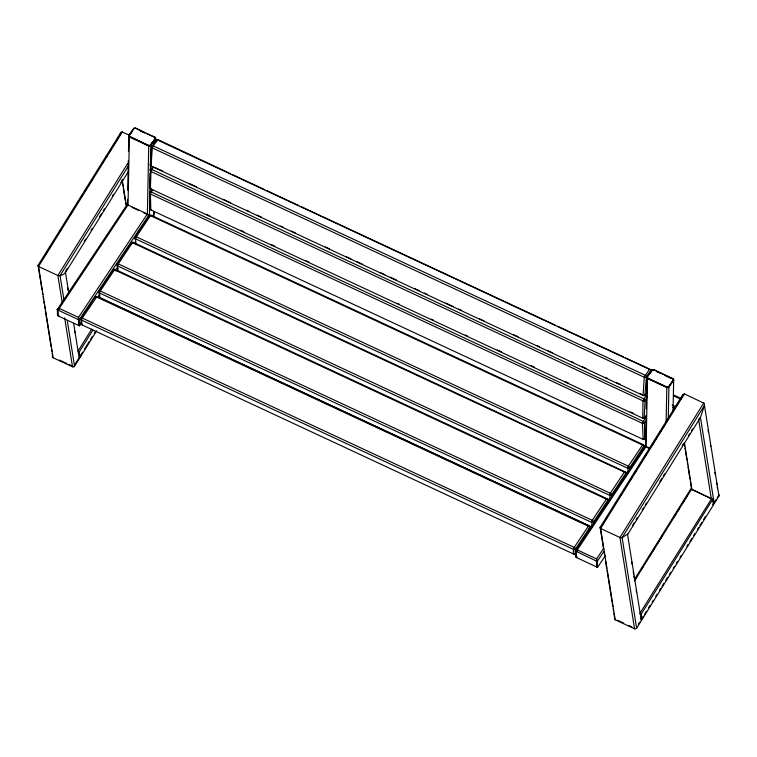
<?xml version="1.0" encoding="UTF-8"?>
<svg xmlns="http://www.w3.org/2000/svg" width="757" height="757" viewBox="0 0 757 757"><rect width="100%" height="100%" fill="white"/><g stroke="black" fill="none" stroke-linecap="round" stroke-linejoin="round"><path stroke-width="1.14" d="M596.639 559.603L596.743 567.002M150.217 208.61L149.81 192.202L151.779 189.335M127.431 205.005L127.545 199.29M127.725 190.158L128.311 160.465M128.491 151.324L128.813 135.342L133.582 128.652A1.523 1.221 1.1 0 1 135.654 128.217L155.005 137.235A1.523 1.221 1.1 0 1 155.573 138.9L155.507 142.307M128.018 205.601L129.381 137.008A1.523 1.221 1.1 0 1 128.813 135.342M129.977 136.998A1.713 1.372 1.1 0 1 129.343 135.115L129.343 134.737A1.713 1.372 1.1 0 0 129.986 136.62L148.448 145.599A1.713 1.372 1.1 0 0 150.775 145.107L155.053 138.749A1.713 1.372 1.1 0 0 154.419 136.875L154.409 137.244A1.713 1.372 1.1 0 1 155.043 139.127M129.343 135.115L133.62 128.756A1.713 1.372 1.1 0 1 135.948 128.264L145.174 132.948M148.448 145.599L148.457 145.23A1.713 1.372 1.1 0 0 150.785 144.729L155.053 138.749M147.369 214.628L148.732 146.025L129.381 137.008M148.637 217.666L148.684 215.452L148.06 215.158M149.394 216.398L150.255 172.993M150.321 169.568L150.804 145.59L155.573 138.9M152.289 216.474L154.087 213.777L154.135 211.515M645.513 446.516L646.109 416.823M646.26 408.827L646.857 379.134M646.109 447.122L647.462 378.519A1.523 1.221 1.1 0 1 646.904 376.854L651.673 370.164A1.523 1.221 1.1 0 1 653.745 369.728L673.096 378.746A1.523 1.221 1.1 0 1 673.654 380.421L673.049 411.051M647.424 376.626L651.701 370.268A1.713 1.372 1.1 0 1 654.039 369.776L672.5 378.765A1.713 1.372 1.1 0 1 673.134 380.639L668.866 386.619A1.713 1.372 1.1 0 1 666.529 387.12L648.058 378.509A1.713 1.372 1.1 0 1 647.424 376.626L651.692 370.646A1.713 1.372 1.1 0 1 652.846 369.993M648.058 378.509L648.068 378.131A1.713 1.372 1.1 0 1 647.434 376.248M666.529 387.12L666.538 386.742A1.713 1.372 1.1 0 0 668.866 386.25L673.219 379.9M666.132 421.838L666.813 387.546L647.462 378.519M668.28 417.94L668.885 387.101L673.654 380.421M672.5 378.765L672.5 378.386A1.713 1.372 1.1 0 1 673.143 380.269L673.134 380.639M150.265 172.634L149.81 187.509M78.539 318.006L78.662 325.482M150.444 164.931L151.022 156.311M151.154 154.296L151.693 146.224L152.422 145.259M81.122 323.561L80.942 318.252L85.636 311.193M99.139 296.489L98.959 291.18L113.361 269.492M117.165 269.416L117.117 266.464M589.854 527.09L589.902 530.042M607.88 500.017L607.928 502.97M625.897 472.945L625.944 475.898M643.923 445.873L643.961 448.825M150.123 208.677L150.217 208.08A1.58 1.315 -1.5 0 0 150.813 209.869L151.22 210.058M79.485 325.87L78.52 317.391L59.169 308.373L57.418 309.149L57.494 315.622L79.485 325.87L81.434 322.936M149.716 187.566L150.227 186.421M150.35 164.979L150.87 163.853M644.869 395.504L646.421 376.854L650.925 370.428M635.322 578.074L690.706 489.05L712.28 498.939L713.501 504.805L642.097 619.444L640.157 613.359M589.93 527.099L575.661 548.882L575.755 550.453M607.947 500.027L593.687 521.8L593.772 523.371M625.973 472.955L611.703 494.728L611.798 496.299M643.989 445.873L629.72 467.656L629.815 469.226M153.16 144.284L156.074 140.414A1.58 0.899 37 0 1 157.522 140.045L649.497 369.388A1.58 0.899 37 0 1 650.802 371.034L650.982 370.476M119.682 135.399L120.732 132.551L121.83 131.822L129.485 135.238M681.745 397.406L682.795 394.558L684.423 393.933L704.209 403.311L704.455 405.468L700.452 417.523L699.033 418.895M148.684 215.452L79.135 319.946L57.144 309.689L126.693 205.194A1.523 0.7 32.5 0 1 127.99 204.986L147.341 213.985L78.52 317.391L78.548 325.434M603.613 548.371L596.507 559.158L596.639 566.946M603.707 551.711L597.216 561.457L575.339 550.916L577.26 549.885L596.601 558.903L597.566 567.381L575.585 557.133L575.235 551.21L586.817 533.808M86.222 310.304L95.24 296.64M113.266 269.568L113.153 271.564M131.283 242.495L116.796 264.448M149.299 215.423L134.822 237.376M58.904 315.347L58.431 316.057L57.967 310.077L58.649 309.225M80.762 318.593L80.942 318.252A1.58 0.71 33.6 0 1 82.258 318.054L574.241 547.396A1.58 0.71 33.6 0 1 575.661 548.882A1.58 1.344 -3.4 0 1 573.503 549.412L81.529 320.069A1.58 1.344 -3.4 0 1 80.942 318.252L80.819 318.394M98.779 291.521L98.959 291.18A1.58 0.71 33.6 0 1 100.284 290.981L592.258 520.324A1.58 0.71 33.6 0 1 593.687 521.8A1.58 1.344 -3.4 0 1 591.529 522.339L99.546 292.997A1.58 1.344 -3.4 0 1 98.959 291.18L98.836 291.322M156.074 140.414L156.32 139.95L156.074 140.414A1.58 1.221 3.8 0 1 157.03 139.865M149.64 192.524L149.81 192.202A1.58 0.757 34.4 0 1 151.163 191.966L643.138 421.299A1.58 0.757 34.4 0 1 644.538 422.822L644.633 439.202M150.179 170.06L152.706 166.502M576.985 556.859L576.522 557.568L576.058 551.588L577.288 550.386M151.532 146.498L151.693 146.224A1.58 0.899 37 0 1 153.141 145.855L158.052 139.61L230.648 173.769M575.784 553.925A1.58 0.71 33.6 0 1 574.62 553.793C572.784 556.357 573.058 548.683 574.241 547.396L588.34 526.21L589.173 525.869A1.58 1.344 -3.4 0 1 589.769 527.686A1.58 0.71 33.6 0 0 588.34 526.21L96.366 296.867A1.58 0.71 33.6 0 0 95.041 297.066L95.344 296.564M131.387 242.42L131.169 244.483M149.403 215.348L149.148 216.625M65.462 271.687C65.802 273.769 60.39 276.504 57.882 275.51L38.531 266.492L37.85 265.612L120.41 133.204M45.486 254.626L46.735 252.62M49.224 248.618L50.473 246.612M59.831 231.595L61.08 229.589M70.439 214.572L71.678 212.566M81.037 197.549L82.286 195.543M84.784 191.54L86.033 189.534M88.522 185.531L89.771 183.525M91.644 180.526L92.893 178.52M102.242 163.503L103.491 161.496M105.989 157.494L107.239 155.488M109.727 151.485L110.976 149.479M112.85 146.48L114.723 143.47M116.597 140.471L118.461 137.462M122.36 131.917L38.531 266.492L53.151 357.768L72.502 366.785A1.523 1.344 -9.1 0 0 74.564 366.199L79.286 358.629A1.523 1.344 -9.1 0 0 79.163 357.143M127.734 163.361L57.882 275.51L62.235 302.677M128.047 166.483L60.058 275.633L63.966 300.018M65.556 271.299L67.373 268.375M84.387 241.067L85.598 239.117M91.067 230.346L92.288 228.396M99.574 216.691L101.4 213.767M103.217 210.834L104.438 208.885M112.329 196.205L113.55 194.256M120.836 182.56L122.662 179.627M128.065 172.085L65.499 272.539L68.679 292.401M91.729 329.087L78.047 351.059L79.182 352.1L80.034 357.427L78.454 351.589M92.865 330.128L79.182 352.1L78.624 351.844M74.612 364.997L78.737 358.373M80.715 355.203L82.56 352.232M84.406 349.27L89.326 341.379M90.556 339.401L92.401 336.439M94.246 333.477L95.477 331.5M80.034 357.427L96.641 330.771M627.78 534.026L622.122 537.65L620.494 537.716L600.594 528.5L599.913 527.62L682.473 395.22M602.553 524.648L603.802 522.652M606.3 518.64L607.549 516.643M620.021 496.611L621.27 494.614M623.768 490.602L625.008 488.606M630.628 479.588L632.492 476.588M634.366 473.579L636.24 470.58M644.973 456.556L646.223 454.56M651.834 445.542L653.707 442.542M655.571 439.533L657.445 436.534M659.319 433.524L661.192 430.525M662.441 428.519L664.93 424.516M666.179 422.51L667.428 420.504M676.786 405.487L678.651 402.487M680.524 399.478L682.398 396.479M684.423 393.933L600.594 528.5L615.214 619.775L634.565 628.793A1.523 1.344 -9.1 0 0 636.628 628.215L641.349 620.636L627.562 534.546L700.452 417.523L714.248 503.613A1.523 1.344 -9.1 0 1 712.744 504.332M703.773 402.951L619.945 537.527L634.565 628.793M632.474 525.519L634.3 522.585M636.126 519.662L637.337 517.712M642.201 509.915L643.412 507.956M645.238 505.033L646.45 503.083M659.811 481.632L661.637 478.698M663.454 475.775L664.674 473.825M682.294 445.542L683.505 443.593M688.368 435.795L689.58 433.846M691.406 430.913L692.617 428.964M635.871 578.329L637.063 576.418M641.226 569.728L643.005 566.861M649.553 556.357L650.746 554.446M652.534 551.579L654.313 548.711M657.89 542.977L659.073 541.066M660.861 538.208L662.053 536.297M674.544 516.236L675.736 514.325M677.524 511.458L679.313 508.59M682.88 502.856L684.073 500.945M685.851 498.078L687.044 496.166M634.489 580.865L691.614 489.154L712.649 499.478L641.236 614.116L642.097 619.444M638.435 624.175L639.618 622.273M642.163 618.195L643.403 616.198M644.652 614.201L646.516 611.211M648.371 608.221L650.235 605.231M652.099 602.241L653.338 600.244M655.827 596.261L657.067 594.264M659.555 590.28L660.795 588.284M662.034 586.287L663.898 583.297M665.763 580.307L667.627 577.317M669.491 574.326L670.73 572.339M673.21 568.346L674.449 566.359M676.313 563.359L677.562 561.372M680.041 557.379L681.281 555.392M686.873 546.422L688.113 544.425M689.977 541.435L691.841 538.445M693.705 535.454L694.945 533.458M697.424 529.474L698.673 527.478M699.913 525.481L701.777 522.491M703.641 519.501L705.496 516.511M714.873 501.456L716.056 499.563M717.239 497.671L718.412 495.778M714.248 503.613L718.961 496.034A1.523 1.344 -9.1 0 0 718.838 494.548M644.235 418.091L646.128 415.413M57.967 310.077L58.724 308.951M58.658 309.32L58.081 310.124L127.99 204.967L127.555 205.478M78.198 319.511L79.059 318.432M98.382 297.482L99.678 295.523M115.972 271.044L117.931 268.11M587.451 532.852L598.919 515.621M599.553 514.665L644.784 446.715A1.523 0.71 33.8 0 1 646.081 446.479L650.149 448.381M576.058 551.588L575.254 551.172M577.184 550.453L576.162 551.645L646.081 446.479L645.749 446.933M596.289 561.022L596.639 560.492M596.393 561.069L597.245 561.42M597.566 567.381L605.392 555.638M152.734 189.666L150.425 193.726L150.813 209.869L642.788 439.211A1.58 1.315 -1.5 0 0 644.945 438.71L646.118 436.988M645.712 421.11L644.538 422.822A1.58 1.315 -1.5 0 1 642.381 423.333L150.406 193.991A1.58 1.315 -1.5 0 1 149.81 192.202L149.697 192.325M129.362 135.598L132.768 130.819M152.98 141.512L150.028 145.543M649.497 374.242L652.222 370.428M153.709 166.739L150.974 171.214L150.416 188.692L150.974 188.805M647.036 397.671L645.078 400.387L644.169 418.063M646.762 392.921L644.813 395.466M644.567 439.192L644.945 438.71A1.58 0.757 34.4 0 1 643.952 439.079M134.878 237.168L135.001 237.026A1.58 0.71 33.6 0 1 136.326 236.827L628.301 466.17A1.58 0.71 33.6 0 1 629.72 467.656A1.58 1.344 -3.4 0 1 627.562 468.186L135.588 238.852A1.58 1.344 -3.4 0 1 135.001 237.026L135.134 239.392M116.862 264.24L116.975 264.108A1.58 0.71 33.6 0 1 118.3 263.9L610.274 493.242A1.58 0.71 33.6 0 1 611.703 494.728A1.58 1.344 -3.4 0 1 609.546 495.267L117.572 265.925A1.58 1.344 -3.4 0 1 116.975 264.108L117.023 264.893M600.689 527.657L600.708 528.149M150.246 169.852L150.35 169.767A1.58 0.842 35.8 0 1 151.75 169.454L643.724 398.797A1.58 0.842 35.8 0 1 645.078 400.387A1.58 1.259 1.7 0 1 642.911 400.841L150.936 171.498A1.58 1.259 1.7 0 1 150.35 169.767M151.58 166.256L151.069 166.048L152.289 147.908L153.141 145.855L645.115 375.198A1.58 0.899 37 0 1 646.421 376.854A1.58 1.221 3.8 0 1 644.264 377.251L152.289 147.908A1.58 1.221 3.8 0 1 151.693 146.224L151.608 146.281M643.564 395.599L643.043 395.391L644.311 376.948L649.497 369.388L650.206 369.359A1.58 1.221 3.8 0 1 650.802 371.034M643.195 439.401L642.4 423.068L645.494 417.864A1.58 0.757 34.4 0 1 646.024 418.176M642.769 418.318L642.948 400.557L646.081 395.533A1.58 0.842 35.8 0 1 647.046 396.271M683.505 394.794L684.158 394.719M97.161 296.347L82.059 318.385L81.529 320.069L82.068 325.037M73.145 366.369L68.736 364.382M667.456 387.196L647.774 378.084M691.661 489.448L690.658 489.23M147.227 133.904L154.409 137.244M140.433 131.027L144.511 132.929M656.489 371.592L659.536 373.012M664.637 375.387L670.74 378.235M232.778 174.763L264.723 189.657M266.852 190.65L298.797 205.544M300.926 206.529L321.157 215.963M322.227 216.464L555.43 325.179M557.568 326.172L568.214 331.131M569.273 331.632L589.514 341.057M591.643 342.05L623.588 356.944M625.717 357.938L649.146 368.858M149.044 145.59L129.428 136.383M673.446 394.917L680.94 398.409M673.654 395.902L681.158 399.403M672.15 404.976L675.367 406.481M672.594 407.38L674.733 408.383M154.977 167.515L162.433 170.987M189.051 183.393L196.508 186.875M223.135 199.28L230.582 202.753M246.555 210.2L248.684 211.194M257.21 215.168L261.468 217.155M280.639 226.088L282.768 227.081M291.284 231.055L295.542 233.042M325.359 246.933L329.617 248.921M346.659 256.869L350.917 258.847M356.244 261.335L362.631 264.316M380.733 272.747L384.991 274.734M390.319 277.223L396.706 280.194M414.808 288.635L419.066 290.622M424.393 293.101L427.591 294.596M445.693 303.027L453.15 306.509M458.468 308.988L461.666 310.474M479.768 318.915L484.026 320.902M513.842 334.802L518.1 336.789M537.271 345.722L539.4 346.715M547.917 350.69L552.184 352.677M571.346 361.609L573.475 362.603M582.001 366.568L586.259 368.555M605.42 377.497L607.559 378.491M616.075 382.455L620.333 384.442M639.504 393.375L641.633 394.369M206.547 214.373L209.746 215.859M240.622 230.26L243.82 231.746M271.508 244.653L274.706 246.148M305.582 260.54L308.78 262.026M397.16 303.235L399.299 304.219M431.244 319.113L433.373 320.107M465.318 335.001L467.447 335.994M497.264 349.895L501.522 351.882M531.338 365.782L534.537 367.268M565.413 381.66L568.611 383.156M630.373 411.94L633.571 413.436M149.678 215.338A1.58 1.344 -3.4 0 1 151.258 215.3L232.191 253.027M233.251 253.529L643.232 444.643A1.58 1.344 -3.4 0 1 643.828 446.46A1.58 0.71 33.6 0 0 642.4 444.984L150.425 215.641A1.58 0.71 33.6 0 0 149.101 215.84A1.58 1.344 -3.4 0 1 149.347 215.556M132.096 207.371L138.2 210.219M143.3 212.594L147.558 214.61M647.121 447.463L649.165 448.409M126.693 205.194L127.308 205.488M644.784 446.715L645.399 446.999M712.952 504.55L713.501 504.805M609.773 499.194L610.076 493.583L624.383 472.056L625.216 471.725A1.58 1.344 -3.4 0 1 625.802 473.541A1.58 0.71 33.6 0 0 624.383 472.056L132.409 242.713A1.58 0.71 33.6 0 0 131.084 242.912A1.58 1.344 -3.4 0 1 133.241 242.382L627.969 473.163M609.82 499.98L115.215 269.454A1.58 1.344 -3.4 0 0 113.058 269.994A1.58 0.71 33.6 0 1 114.383 269.785L606.357 499.128A1.58 0.71 33.6 0 1 607.786 500.614A1.58 1.344 -3.4 0 0 607.199 498.797L606.357 499.128L592.059 520.655L591.756 526.266M591.804 527.052L99.829 297.709A1.58 1.344 -3.4 0 1 99.233 295.892L99.243 296.413M97.199 296.526L179.191 334.755M180.261 335.247L343.186 411.202M344.255 411.694L589.173 525.869L589.22 526.654M575.982 550.074L576.806 550.462M57.172 309.651L57.996 310.039M78.331 319.52L79.154 319.908M640.687 613.861L641.236 614.116L640.11 613.066L711.561 498.721M59.576 360.114L66.701 363.436M617.561 620.229L623.673 623.077M628.764 625.452L631.821 626.872M78.624 318.706L78.52 317.391M151.258 215.3L150.425 215.641L136.118 237.159L135.588 238.852L135.91 243.745M133.241 242.382L132.409 242.713L118.101 264.24L117.572 265.925L117.884 270.817M99.867 297.889L99.546 292.997L100.085 291.313L114.95 269.199L115.263 270.24M718.961 496.034L704.455 405.468L622.122 537.65L636.628 628.215M708.126 430.118L708.467 432.285M710.388 444.236L710.738 446.412M714.911 472.491L715.261 474.667M716.472 482.266L716.822 484.442M717.172 486.619L717.522 488.785M698.683 419.898L711.306 498.721M684.413 442.627L691.955 489.694M684.3 443.697L684.659 445.901M685.009 448.106L686.959 460.247M687.309 462.451L687.659 464.666M688.018 466.87L689.958 479.011M690.318 481.215L691.548 488.946M631.66 561.902L632.01 564.097M633.231 571.762L633.59 573.948M633.94 576.134L634.29 578.329M636.211 590.365L636.571 592.561M600.131 527.402L603.67 549.459M604.039 551.787L604.417 554.105M605.524 561.069L606.641 568.034M607.019 570.362L609.811 587.773M609.991 588.937L612.034 601.711M612.224 602.875L612.782 606.357M613.151 608.675L613.53 611.003M613.899 613.321L614.646 617.967A1.523 1.344 -9.1 0 0 615.214 619.775M153.557 213.124L154.116 216.606M122.18 179.523L126.211 204.693M122.596 183.885L122.946 186.09M123.306 188.304L125.246 200.444M125.596 202.649L125.955 204.854M73.628 323.305L79.286 358.629M67.666 287.849L68.016 290.035M74.508 330.544L74.858 332.73M67.316 320.921L74.564 366.199M64.667 317.883L72.502 366.785M38.077 265.385L40.49 280.478M40.679 281.642L41.976 289.77M42.354 292.088L42.723 294.416M43.092 296.735L43.471 299.062M43.84 301.381L44.209 303.699M44.587 306.027L44.956 308.345M45.325 310.673L51.088 346.659M51.467 348.986L51.836 351.305M52.205 353.633L52.583 355.951A1.523 1.344 -9.1 0 0 53.151 357.768M643.28 445.428L642.967 444.397L628.102 466.501L627.846 472.907M607.199 498.797L607.237 499.582M589.315 528.225L589.362 529.011M147.369 214.496L147.341 213.985A1.523 0.71 34.3 0 1 148.694 215.452M78.728 319.785L78.842 321.763M59.169 308.373L59.197 308.875M117.695 269.606A1.58 0.71 33.6 0 1 117.259 268.82L117.269 269.341M81.425 323.476A1.58 0.71 33.6 0 1 81.217 322.965L81.226 323.485M640.772 618.829A1.523 1.344 -9.1 0 1 641.349 620.636M668.885 387.101A1.523 1.221 1.1 0 1 666.813 387.546M653.575 370.003A1.713 1.372 1.1 0 1 654.029 370.154M81.217 322.965A1.58 1.344 -3.4 0 0 81.803 324.791L573.787 554.124A1.58 1.344 -3.4 0 0 575.689 553.878M95.041 297.066A1.58 1.344 -3.4 0 1 95.619 296.564M135.872 243.565A1.58 1.344 -3.4 0 1 135.125 242.07M150.274 208.336A1.58 0.757 34.4 0 1 150.217 208.08M117.846 270.637A1.58 1.344 -3.4 0 1 117.259 268.82M157.853 139.884A1.58 1.221 3.8 0 1 158.232 140.017M151.107 165.565A1.58 0.899 37 0 1 150.482 164.373A1.58 1.221 3.8 0 0 151.069 166.048L643.043 395.391A1.58 1.221 3.8 0 0 645.201 394.993A1.58 0.899 37 0 1 644.453 395.551M151.173 188.559A1.58 0.842 35.8 0 1 150.492 188.115M150.217 187.831A1.58 0.842 35.8 0 1 149.829 186.96A1.58 1.259 1.7 0 0 150.416 188.692L642.4 418.034A1.58 1.259 1.7 0 0 644.557 417.59A1.58 0.842 35.8 0 1 643.847 418.091M99.441 296.403A1.58 0.71 33.6 0 1 99.233 295.892M150.804 145.59A1.523 1.221 1.1 0 1 148.732 146.025M153.955 212.339A1.523 1.287 -3.4 0 1 154.087 213.777M133.611 129.135A1.713 1.372 1.1 0 1 134.301 128.605"/></g></svg>
